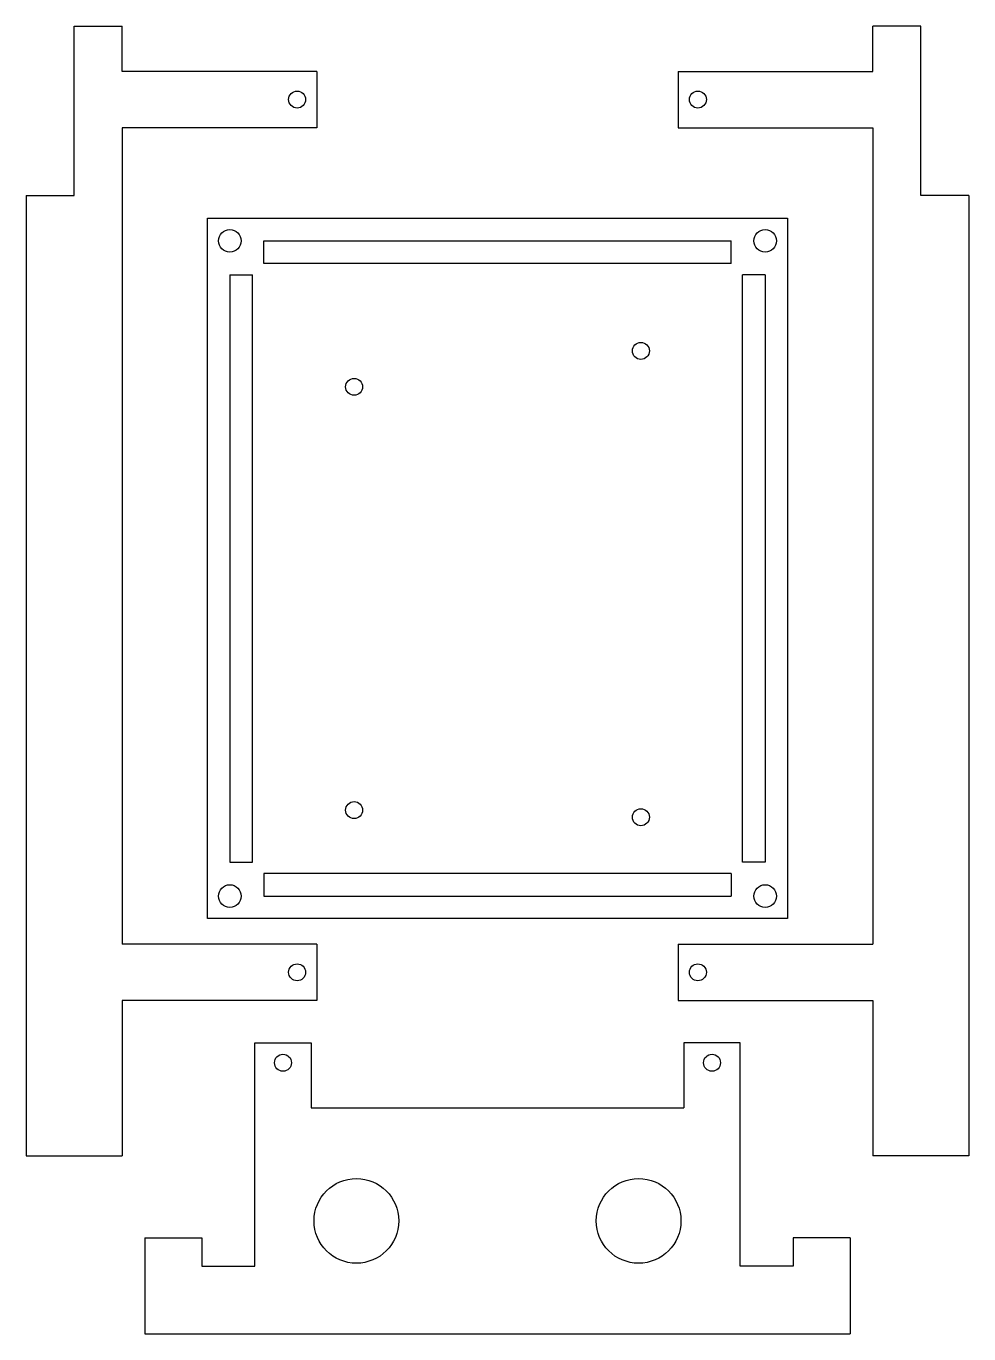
# Model space of a CAD drawing. Header units: inches. Extents: x -84 to 84, y 0 to 232.
import ezdxf

# ---------------------------------------------------------------- set-up
doc = ezdxf.new("R2010")
doc.units = ezdxf.units.IN
doc.header["$MEASUREMENT"] = 0

msp = doc.modelspace()

# ---------------------------------------------------------------- linework, layer by layer
for p, q in [((-75, 201.5), (-75, 231.5)), ((-75, 231.5), (-66.5, 231.5)), ((-66.5, 223.5), (-66.5, 231.5)), ((66.5, 223.5), (66.5, 231.5)), ((75, 231.5), (66.5, 231.5)), ((75, 201.5), (75, 231.5)), ((-32, 223.5), (-66.5, 223.5)), ((-32, 223.5), (-32, 213.5)), ((32, 223.5), (32, 213.5)), ((32, 223.5), (66.5, 223.5)), ((-32, 213.5), (-66.5, 213.5)), ((-66.5, 213.5), (-66.5, 69)), ((32, 213.5), (66.5, 213.5)), ((66.5, 213.5), (66.5, 69)), ((-83.5, 201.5), (-83.5, 31.5)), ((-83.5, 201.5), (-75, 201.5)), ((83.5, 201.5), (75, 201.5)), ((83.5, 201.5), (83.5, 31.5)), ((-51.4, 197.5), (51.4, 197.5)), ((-51.4, 73.5), (-51.4, 197.5)), ((51.4, 197.5), (51.4, 73.5)), ((-41.4, 193.5), (41.4, 193.5)), ((-41.4, 189.5), (-41.4, 193.5)), ((41.4, 189.5), (41.4, 193.5)), ((41.4, 189.5), (-41.4, 189.5)), ((-47.4, 187.5), (-47.4, 83.5)), ((-47.4, 187.5), (-43.4, 187.5)), ((-43.4, 83.5), (-43.4, 187.5)), ((43.4, 83.5), (43.4, 187.5)), ((47.4, 187.5), (43.4, 187.5)), ((47.4, 187.5), (47.4, 83.5)), ((-47.4, 83.5), (-43.4, 83.5)), ((47.4, 83.5), (43.4, 83.5)), ((41.4, 81.5), (-41.4, 81.5)), ((-41.4, 81.5), (-41.4, 77.5)), ((41.4, 81.5), (41.4, 77.5)), ((-41.4, 77.5), (41.4, 77.5)), ((51.4, 73.5), (-51.4, 73.5)), ((-32, 69), (-66.5, 69)), ((-32, 69), (-32, 59)), ((32, 69), (66.5, 69)), ((32, 69), (32, 59)), ((-32, 59), (-66.5, 59)), ((-66.5, 59), (-66.5, 31.5)), ((32, 59), (66.5, 59)), ((66.5, 59), (66.5, 31.5)), ((-43, 51.5), (-33, 51.5)), ((-43, 12), (-43, 51.5)), ((-33, 51.5), (-33, 40)), ((33, 51.5), (33, 40)), ((43, 51.5), (33, 51.5)), ((43, 12), (43, 51.5)), ((-33, 40), (33, 40)), ((-83.5, 31.5), (-66.5, 31.5)), ((83.5, 31.5), (66.5, 31.5)), ((-62.5, 17), (-62.5, 0)), ((-62.5, 17), (-52.4, 17)), ((-52.4, 17), (-52.4, 12)), ((62.5, 17), (52.4, 17)), ((52.4, 17), (52.4, 12)), ((62.5, 17), (62.5, 0)), ((-52.4, 12), (-43, 12)), ((52.4, 12), (43, 12)), ((-62.5, 0), (62.5, 0))]:
    msp.add_line(p, q)
for centre, radius in [((-35.5, 218.5), 1.5), ((35.5, 218.5), 1.5), ((-47.4, 193.5), 2), ((47.4, 193.5), 2), ((25.4, 174), 1.5), ((-25.4, 167.65), 1.5), ((-25.4, 92.72), 1.5), ((25.4, 91.45), 1.5), ((-47.4, 77.5), 2), ((47.4, 77.5), 2), ((-35.5, 64), 1.5), ((35.5, 64), 1.5), ((-38, 48), 1.5), ((38, 48), 1.5), ((-25, 20), 7.5), ((25, 20), 7.5)]:
    msp.add_circle(centre, radius)

doc.saveas('drawing.dxf')
